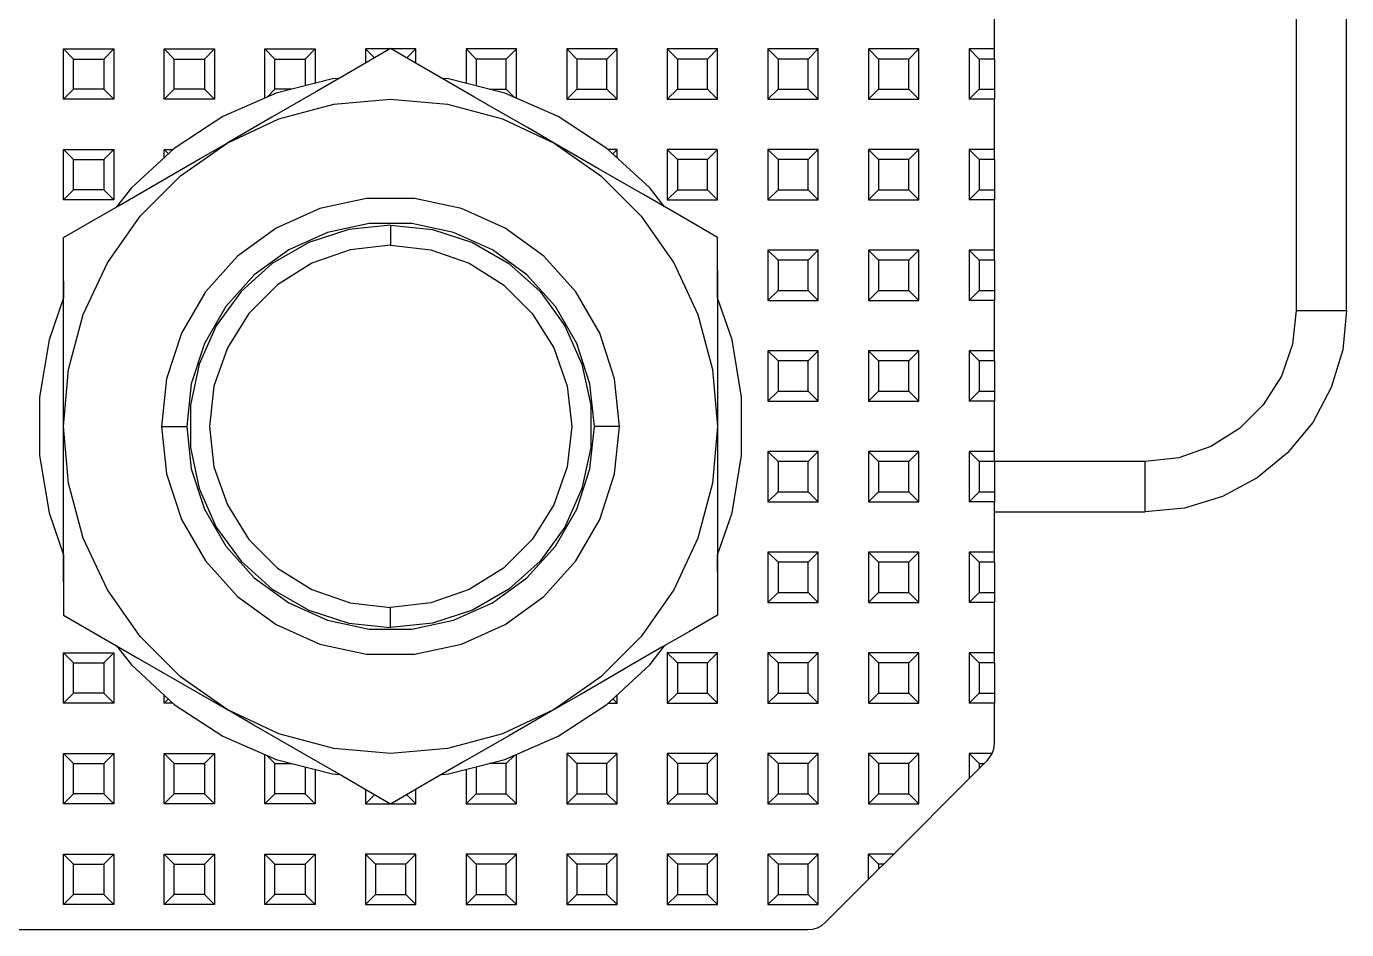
# Model space of a CAD drawing. Header units: millimetres. Extents: x 0 to 125, y 0 to 180.
# Drawn here: x 96.41 to 122.65, y 2.7 to 20.65 of the extents above; entities that cross this region are included whole.
import ezdxf

# ---------------------------------------------------------------- set-up
doc = ezdxf.new("R2010")
doc.units = ezdxf.units.MM

# ---------------------------------------------------------------- blocks, each defined once
blk = doc.blocks.new('CHINT_7200accf6e0c55f6a13e2ec68f27ea84_FACE_0')
at = {"color": 141, "linetype": 'Continuous', "true_color": 0x40d9ff}
for p, q in [((115.65, 20.2), (115.65, 21.2)), ((97.35, 20), (97.15, 20.2)), ((97.15, 20.2), (98.15, 20.2)), ((97.15, 19.2), (97.15, 20.2)), ((97.35, 20), (97.95, 20)), ((97.35, 19.4), (97.35, 20)), ((97.95, 20), (98.15, 20.2)), ((97.95, 20), (97.95, 19.4)), ((98.15, 20.2), (98.15, 19.2)), ((99.35, 20), (99.15, 20.2)), ((99.15, 20.2), (100.15, 20.2)), ((99.15, 19.2), (99.15, 20.2)), ((99.35, 20), (99.95, 20)), ((99.35, 19.4), (99.35, 20)), ((99.95, 20), (100.15, 20.2)), ((99.95, 20), (99.95, 19.4)), ((100.15, 20.2), (100.15, 19.2)), ((101.35, 20), (101.15, 20.2)), ((101.15, 20.2), (102.15, 20.2)), ((101.15, 19.221), (101.15, 20.2)), ((101.35, 20), (101.95, 20)), ((101.35, 19.4), (101.35, 20)), ((101.95, 20), (102.15, 20.2)), ((101.95, 20), (101.95, 19.466)), ((102.15, 20.2), (102.15, 19.516)), ((103.329, 20.021), (103.15, 20.2)), ((103.15, 20.2), (103.15, 19.917)), ((103.64, 20.2), (103.15, 20.2)), ((104.15, 20.2), (103.66, 20.2)), ((103.971, 20.021), (104.15, 20.2)), ((104.15, 19.917), (104.15, 20.2)), ((105.35, 20), (105.15, 20.2)), ((105.15, 20.2), (105.15, 19.516)), ((106.15, 20.2), (105.15, 20.2)), ((105.95, 20), (105.35, 20)), ((105.35, 20), (105.35, 19.466)), ((105.95, 20), (106.15, 20.2)), ((105.95, 19.4), (105.95, 20)), ((106.15, 19.221), (106.15, 20.2)), ((107.35, 20), (107.15, 20.2)), ((107.15, 20.2), (107.15, 19.2)), ((108.15, 20.2), (107.15, 20.2)), ((107.95, 20), (107.35, 20)), ((107.35, 20), (107.35, 19.4)), ((107.95, 20), (108.15, 20.2)), ((107.95, 19.4), (107.95, 20)), ((108.15, 19.2), (108.15, 20.2)), ((109.35, 20), (109.15, 20.2)), ((109.15, 20.2), (109.15, 19.2)), ((110.15, 20.2), (109.15, 20.2)), ((109.95, 20), (109.35, 20)), ((109.35, 20), (109.35, 19.4)), ((109.95, 20), (110.15, 20.2)), ((109.95, 19.4), (109.95, 20)), ((110.15, 19.2), (110.15, 20.2)), ((111.35, 20), (111.15, 20.2)), ((111.15, 20.2), (111.15, 19.2)), ((112.15, 20.2), (111.15, 20.2)), ((111.95, 20), (111.35, 20)), ((111.35, 20), (111.35, 19.4)), ((111.95, 20), (112.15, 20.2)), ((111.95, 19.4), (111.95, 20)), ((112.15, 19.2), (112.15, 20.2)), ((113.35, 20), (113.15, 20.2)), ((113.15, 20.2), (113.15, 19.2)), ((114.15, 20.2), (113.15, 20.2)), ((113.95, 20), (113.35, 20)), ((113.35, 20), (113.35, 19.4)), ((113.95, 20), (114.15, 20.2)), ((113.95, 19.4), (113.95, 20)), ((114.15, 19.2), (114.15, 20.2)), ((115.35, 20), (115.15, 20.2)), ((115.15, 20.2), (115.15, 19.2)), ((115.65, 20.2), (115.15, 20.2)), ((115.65, 20), (115.35, 20)), ((115.35, 20), (115.35, 19.4)), ((115.65, 20), (115.65, 20.2)), ((115.65, 20), (115.65, 19.4)), ((97.35, 19.4), (97.15, 19.2)), ((98.15, 19.2), (97.15, 19.2)), ((97.95, 19.4), (97.35, 19.4)), ((97.95, 19.4), (98.15, 19.2)), ((99.35, 19.4), (99.15, 19.2)), ((100.15, 19.2), (99.15, 19.2)), ((99.95, 19.4), (99.35, 19.4)), ((99.95, 19.4), (100.15, 19.2)), ((101.35, 19.4), (101.188, 19.238)), ((101.69, 19.4), (101.35, 19.4)), ((105.61, 19.4), (105.95, 19.4)), ((105.95, 19.4), (106.112, 19.238)), ((107.35, 19.4), (107.15, 19.2)), ((107.15, 19.2), (108.15, 19.2)), ((107.35, 19.4), (107.95, 19.4)), ((107.95, 19.4), (108.15, 19.2)), ((109.35, 19.4), (109.15, 19.2)), ((109.15, 19.2), (110.15, 19.2)), ((109.35, 19.4), (109.95, 19.4)), ((109.95, 19.4), (110.15, 19.2)), ((111.35, 19.4), (111.15, 19.2)), ((111.15, 19.2), (112.15, 19.2)), ((111.35, 19.4), (111.95, 19.4)), ((111.95, 19.4), (112.15, 19.2)), ((113.35, 19.4), (113.15, 19.2)), ((113.15, 19.2), (114.15, 19.2)), ((113.35, 19.4), (113.95, 19.4)), ((113.95, 19.4), (114.15, 19.2)), ((115.35, 19.4), (115.15, 19.2)), ((115.65, 19.2), (115.15, 19.2)), ((115.35, 19.4), (115.65, 19.4)), ((115.65, 19.4), (115.65, 19.2)), ((115.65, 18.2), (115.65, 19.2)), ((97.35, 18), (97.15, 18.2)), ((97.15, 18.2), (98.15, 18.2)), ((97.15, 17.2), (97.15, 18.2)), ((97.95, 18), (98.15, 18.2)), ((98.15, 18.2), (98.15, 17.2)), ((99.234, 18.116), (99.15, 18.2)), ((99.15, 18.2), (99.324, 18.2)), ((99.15, 18.039), (99.15, 18.2)), ((108.15, 18.2), (107.976, 18.2)), ((108.066, 18.116), (108.15, 18.2)), ((108.15, 18.039), (108.15, 18.2)), ((109.35, 18), (109.15, 18.2)), ((109.15, 18.2), (109.15, 17.2)), ((110.15, 18.2), (109.15, 18.2)), ((109.95, 18), (110.15, 18.2)), ((110.15, 17.2), (110.15, 18.2)), ((111.35, 18), (111.15, 18.2)), ((111.15, 18.2), (111.15, 17.2)), ((112.15, 18.2), (111.15, 18.2)), ((111.95, 18), (112.15, 18.2)), ((112.15, 17.2), (112.15, 18.2)), ((113.35, 18), (113.15, 18.2)), ((113.15, 18.2), (113.15, 17.2)), ((114.15, 18.2), (113.15, 18.2)), ((113.95, 18), (114.15, 18.2)), ((114.15, 17.2), (114.15, 18.2)), ((115.35, 18), (115.15, 18.2)), ((115.15, 18.2), (115.15, 17.2)), ((115.65, 18.2), (115.15, 18.2)), ((115.65, 18), (115.65, 18.2)), ((97.35, 18), (97.95, 18)), ((97.35, 17.4), (97.35, 18)), ((97.95, 18), (97.95, 17.4)), ((109.95, 18), (109.35, 18)), ((109.35, 18), (109.35, 17.4)), ((109.95, 17.4), (109.95, 18)), ((111.95, 18), (111.35, 18)), ((111.35, 18), (111.35, 17.4)), ((111.95, 17.4), (111.95, 18)), ((113.95, 18), (113.35, 18)), ((113.35, 18), (113.35, 17.4)), ((113.95, 17.4), (113.95, 18)), ((115.65, 18), (115.35, 18)), ((115.35, 18), (115.35, 17.4)), ((115.65, 18), (115.65, 17.4)), ((97.35, 17.4), (97.15, 17.2)), ((97.95, 17.4), (97.35, 17.4)), ((97.95, 17.4), (98.15, 17.2)), ((109.35, 17.4), (109.15, 17.2)), ((109.35, 17.4), (109.95, 17.4)), ((109.95, 17.4), (110.15, 17.2)), ((111.35, 17.4), (111.15, 17.2)), ((111.35, 17.4), (111.95, 17.4)), ((111.95, 17.4), (112.15, 17.2)), ((113.35, 17.4), (113.15, 17.2)), ((113.35, 17.4), (113.95, 17.4)), ((113.95, 17.4), (114.15, 17.2)), ((115.35, 17.4), (115.15, 17.2)), ((115.35, 17.4), (115.65, 17.4)), ((115.65, 17.4), (115.65, 17.2)), ((98.15, 17.2), (97.15, 17.2)), ((109.15, 17.2), (110.15, 17.2)), ((111.15, 17.2), (112.15, 17.2)), ((113.15, 17.2), (114.15, 17.2)), ((115.65, 17.2), (115.15, 17.2)), ((115.65, 16.2), (115.65, 17.2)), ((103.65, 16.7), (103.65, 16.3)), ((111.35, 16), (111.15, 16.2)), ((111.15, 16.2), (111.15, 15.2)), ((112.15, 16.2), (111.15, 16.2)), ((111.95, 16), (112.15, 16.2)), ((112.15, 15.2), (112.15, 16.2)), ((113.35, 16), (113.15, 16.2)), ((113.15, 16.2), (113.15, 15.2)), ((114.15, 16.2), (113.15, 16.2)), ((113.95, 16), (114.15, 16.2)), ((114.15, 15.2), (114.15, 16.2)), ((115.35, 16), (115.15, 16.2)), ((115.15, 16.2), (115.15, 15.2)), ((115.65, 16.2), (115.15, 16.2)), ((115.65, 16), (115.65, 16.2)), ((111.95, 16), (111.35, 16)), ((111.35, 16), (111.35, 15.4)), ((111.95, 15.4), (111.95, 16)), ((113.95, 16), (113.35, 16)), ((113.35, 16), (113.35, 15.4)), ((113.95, 15.4), (113.95, 16)), ((115.65, 16), (115.35, 16)), ((115.35, 16), (115.35, 15.4)), ((115.65, 16), (115.65, 15.4)), ((111.35, 15.4), (111.15, 15.2)), ((111.35, 15.4), (111.95, 15.4)), ((111.95, 15.4), (112.15, 15.2)), ((113.35, 15.4), (113.15, 15.2)), ((113.35, 15.4), (113.95, 15.4)), ((113.95, 15.4), (114.15, 15.2)), ((115.35, 15.4), (115.15, 15.2)), ((115.35, 15.4), (115.65, 15.4)), ((115.65, 15.4), (115.65, 15.2)), ((111.15, 15.2), (112.15, 15.2)), ((113.15, 15.2), (114.15, 15.2)), ((115.65, 15.2), (115.15, 15.2)), ((115.65, 14.2), (115.65, 15.2)), ((111.35, 14), (111.15, 14.2)), ((111.15, 14.2), (111.15, 13.2)), ((112.15, 14.2), (111.15, 14.2)), ((111.95, 14), (112.15, 14.2)), ((112.15, 13.2), (112.15, 14.2)), ((113.35, 14), (113.15, 14.2)), ((113.15, 14.2), (113.15, 13.2)), ((114.15, 14.2), (113.15, 14.2)), ((113.95, 14), (114.15, 14.2)), ((114.15, 13.2), (114.15, 14.2)), ((115.35, 14), (115.15, 14.2)), ((115.15, 14.2), (115.15, 13.2)), ((115.65, 14.2), (115.15, 14.2)), ((115.65, 14), (115.65, 14.2)), ((111.95, 14), (111.35, 14)), ((111.35, 14), (111.35, 13.4)), ((111.95, 13.4), (111.95, 14)), ((113.95, 14), (113.35, 14)), ((113.35, 14), (113.35, 13.4)), ((113.95, 13.4), (113.95, 14)), ((115.65, 14), (115.35, 14)), ((115.35, 14), (115.35, 13.4)), ((115.65, 14), (115.65, 13.4)), ((111.35, 13.4), (111.15, 13.2)), ((111.35, 13.4), (111.95, 13.4)), ((111.95, 13.4), (112.15, 13.2)), ((113.35, 13.4), (113.15, 13.2)), ((113.35, 13.4), (113.95, 13.4)), ((113.95, 13.4), (114.15, 13.2)), ((115.35, 13.4), (115.15, 13.2)), ((115.35, 13.4), (115.65, 13.4)), ((115.65, 13.4), (115.65, 13.2)), ((111.15, 13.2), (112.15, 13.2)), ((113.15, 13.2), (114.15, 13.2)), ((115.65, 13.2), (115.15, 13.2)), ((115.65, 12.2), (115.65, 13.2)), ((99.1, 12.7), (99.6, 12.7)), ((108.2, 12.7), (107.7, 12.7)), ((111.35, 12), (111.15, 12.2)), ((111.15, 12.2), (111.15, 11.2)), ((112.15, 12.2), (111.15, 12.2)), ((111.95, 12), (112.15, 12.2)), ((112.15, 11.2), (112.15, 12.2)), ((113.35, 12), (113.15, 12.2)), ((113.15, 12.2), (113.15, 11.2)), ((114.15, 12.2), (113.15, 12.2)), ((113.95, 12), (114.15, 12.2)), ((114.15, 11.2), (114.15, 12.2)), ((115.35, 12), (115.15, 12.2)), ((115.15, 12.2), (115.15, 11.2)), ((115.65, 12.2), (115.15, 12.2)), ((115.65, 12), (115.65, 12.2)), ((111.95, 12), (111.35, 12)), ((111.35, 12), (111.35, 11.4)), ((111.95, 11.4), (111.95, 12)), ((113.95, 12), (113.35, 12)), ((113.35, 12), (113.35, 11.4)), ((113.95, 11.4), (113.95, 12)), ((115.65, 12), (115.35, 12)), ((115.35, 12), (115.35, 11.4)), ((115.65, 12), (115.65, 11.4)), ((111.35, 11.4), (111.15, 11.2)), ((111.35, 11.4), (111.95, 11.4)), ((111.95, 11.4), (112.15, 11.2)), ((113.35, 11.4), (113.15, 11.2)), ((113.35, 11.4), (113.95, 11.4)), ((113.95, 11.4), (114.15, 11.2)), ((115.35, 11.4), (115.15, 11.2)), ((115.35, 11.4), (115.65, 11.4)), ((115.65, 11.4), (115.65, 11.2)), ((111.15, 11.2), (112.15, 11.2)), ((113.15, 11.2), (114.15, 11.2)), ((115.65, 11.2), (115.15, 11.2)), ((115.65, 10.2), (115.65, 11.2)), ((111.35, 10), (111.15, 10.2)), ((111.15, 10.2), (111.15, 9.2)), ((112.15, 10.2), (111.15, 10.2)), ((111.95, 10), (111.35, 10)), ((111.35, 10), (111.35, 9.4)), ((111.95, 10), (112.15, 10.2)), ((111.95, 9.4), (111.95, 10)), ((112.15, 9.2), (112.15, 10.2)), ((113.35, 10), (113.15, 10.2)), ((113.15, 10.2), (113.15, 9.2)), ((114.15, 10.2), (113.15, 10.2)), ((113.95, 10), (113.35, 10)), ((113.35, 10), (113.35, 9.4)), ((113.95, 10), (114.15, 10.2)), ((113.95, 9.4), (113.95, 10)), ((114.15, 9.2), (114.15, 10.2)), ((115.35, 10), (115.15, 10.2)), ((115.15, 10.2), (115.15, 9.2)), ((115.65, 10.2), (115.15, 10.2)), ((115.65, 10), (115.35, 10)), ((115.35, 10), (115.35, 9.4)), ((115.65, 10), (115.65, 10.2)), ((115.65, 10), (115.65, 9.4)), ((111.35, 9.4), (111.15, 9.2)), ((111.15, 9.2), (112.15, 9.2)), ((111.35, 9.4), (111.95, 9.4)), ((111.95, 9.4), (112.15, 9.2)), ((113.35, 9.4), (113.15, 9.2)), ((113.15, 9.2), (114.15, 9.2)), ((113.35, 9.4), (113.95, 9.4)), ((113.95, 9.4), (114.15, 9.2)), ((115.35, 9.4), (115.15, 9.2)), ((115.65, 9.2), (115.15, 9.2)), ((115.35, 9.4), (115.65, 9.4)), ((115.65, 9.4), (115.65, 9.2)), ((115.65, 8.2), (115.65, 9.2)), ((103.65, 8.7), (103.65, 9.1)), ((97.35, 8), (97.15, 8.2)), ((97.15, 8.2), (98.15, 8.2)), ((97.15, 7.2), (97.15, 8.2)), ((97.95, 8), (98.15, 8.2)), ((98.15, 8.2), (98.15, 7.2)), ((109.35, 8), (109.15, 8.2)), ((109.15, 8.2), (109.15, 7.2)), ((110.15, 8.2), (109.15, 8.2)), ((109.95, 8), (110.15, 8.2)), ((110.15, 7.2), (110.15, 8.2)), ((111.35, 8), (111.15, 8.2)), ((111.15, 8.2), (111.15, 7.2)), ((112.15, 8.2), (111.15, 8.2)), ((111.95, 8), (112.15, 8.2)), ((112.15, 7.2), (112.15, 8.2)), ((113.35, 8), (113.15, 8.2)), ((113.15, 8.2), (113.15, 7.2)), ((114.15, 8.2), (113.15, 8.2)), ((113.95, 8), (114.15, 8.2)), ((114.15, 7.2), (114.15, 8.2)), ((115.35, 8), (115.15, 8.2)), ((115.15, 8.2), (115.15, 7.2)), ((115.65, 8.2), (115.15, 8.2)), ((115.65, 8), (115.65, 8.2)), ((97.35, 8), (97.95, 8)), ((97.35, 7.4), (97.35, 8)), ((97.95, 8), (97.95, 7.4)), ((109.95, 8), (109.35, 8)), ((109.35, 8), (109.35, 7.4)), ((109.95, 7.4), (109.95, 8)), ((111.95, 8), (111.35, 8)), ((111.35, 8), (111.35, 7.4)), ((111.95, 7.4), (111.95, 8)), ((113.95, 8), (113.35, 8)), ((113.35, 8), (113.35, 7.4)), ((113.95, 7.4), (113.95, 8)), ((115.65, 8), (115.35, 8)), ((115.35, 8), (115.35, 7.4)), ((115.65, 8), (115.65, 7.4)), ((97.35, 7.4), (97.15, 7.2)), ((97.95, 7.4), (97.35, 7.4)), ((97.95, 7.4), (98.15, 7.2)), ((99.15, 7.2), (99.15, 7.361)), ((108.15, 7.2), (108.15, 7.361)), ((109.35, 7.4), (109.15, 7.2)), ((109.35, 7.4), (109.95, 7.4)), ((109.95, 7.4), (110.15, 7.2)), ((111.35, 7.4), (111.15, 7.2)), ((111.35, 7.4), (111.95, 7.4)), ((111.95, 7.4), (112.15, 7.2)), ((113.35, 7.4), (113.15, 7.2)), ((113.35, 7.4), (113.95, 7.4)), ((113.95, 7.4), (114.15, 7.2)), ((115.35, 7.4), (115.15, 7.2)), ((115.35, 7.4), (115.65, 7.4)), ((98.15, 7.2), (97.15, 7.2)), ((99.234, 7.284), (99.15, 7.2)), ((99.324, 7.2), (99.15, 7.2)), ((107.976, 7.2), (108.15, 7.2)), ((108.066, 7.284), (108.15, 7.2)), ((109.15, 7.2), (110.15, 7.2)), ((111.15, 7.2), (112.15, 7.2)), ((113.15, 7.2), (114.15, 7.2)), ((97.35, 6), (97.15, 6.2)), ((97.15, 6.2), (98.15, 6.2)), ((97.15, 5.2), (97.15, 6.2)), ((97.95, 6), (98.15, 6.2)), ((98.15, 6.2), (98.15, 5.2)), ((99.35, 6), (99.15, 6.2)), ((99.15, 6.2), (100.15, 6.2)), ((99.15, 5.2), (99.15, 6.2)), ((99.95, 6), (100.15, 6.2)), ((100.15, 6.2), (100.15, 5.2)), ((101.15, 5.2), (101.15, 6.179)), ((101.35, 6), (101.188, 6.162)), ((105.95, 6), (106.112, 6.162)), ((106.15, 5.2), (106.15, 6.179)), ((107.35, 6), (107.15, 6.2)), ((107.15, 6.2), (107.15, 5.2)), ((108.15, 6.2), (107.15, 6.2)), ((107.95, 6), (108.15, 6.2)), ((108.15, 5.2), (108.15, 6.2)), ((109.35, 6), (109.15, 6.2)), ((109.15, 6.2), (109.15, 5.2)), ((110.15, 6.2), (109.15, 6.2)), ((109.95, 6), (110.15, 6.2)), ((110.15, 5.2), (110.15, 6.2)), ((111.35, 6), (111.15, 6.2)), ((111.15, 6.2), (111.15, 5.2)), ((112.15, 6.2), (111.15, 6.2)), ((111.95, 6), (112.15, 6.2)), ((112.15, 5.2), (112.15, 6.2)), ((113.35, 6), (113.15, 6.2)), ((113.15, 6.2), (113.15, 5.2)), ((114.15, 6.2), (113.15, 6.2)), ((113.95, 6), (114.15, 6.2)), ((114.15, 5.2), (114.15, 6.2)), ((115.35, 6), (115.15, 6.2)), ((115.15, 6.2), (115.15, 5.7)), ((115.605, 6.2), (115.15, 6.2)), ((97.35, 6), (97.95, 6)), ((97.35, 5.4), (97.35, 6)), ((97.95, 6), (97.95, 5.4)), ((99.35, 6), (99.95, 6)), ((99.35, 5.4), (99.35, 6)), ((99.95, 6), (99.95, 5.4)), ((101.35, 6), (101.69, 6)), ((101.35, 5.4), (101.35, 6)), ((101.95, 5.934), (101.95, 5.4)), ((102.15, 5.884), (102.15, 5.2)), ((105.15, 5.884), (105.15, 5.2)), ((105.35, 5.934), (105.35, 5.4)), ((105.95, 6), (105.61, 6)), ((105.95, 5.4), (105.95, 6)), ((107.95, 6), (107.35, 6)), ((107.35, 6), (107.35, 5.4)), ((107.95, 5.4), (107.95, 6)), ((109.95, 6), (109.35, 6)), ((109.35, 6), (109.35, 5.4)), ((109.95, 5.4), (109.95, 6)), ((111.95, 6), (111.35, 6)), ((111.35, 6), (111.35, 5.4)), ((111.95, 5.4), (111.95, 6)), ((113.95, 6), (113.35, 6)), ((113.35, 6), (113.35, 5.4)), ((113.95, 5.4), (113.95, 6)), ((115.35, 5.9), (115.15, 5.7)), ((115.35, 6), (115.35, 5.9)), ((113.65, 4.2), (115.15, 5.7)), ((97.35, 5.4), (97.15, 5.2)), ((97.95, 5.4), (97.35, 5.4)), ((97.95, 5.4), (98.15, 5.2)), ((99.35, 5.4), (99.15, 5.2)), ((99.95, 5.4), (99.35, 5.4)), ((99.95, 5.4), (100.15, 5.2)), ((101.35, 5.4), (101.15, 5.2)), ((101.95, 5.4), (101.35, 5.4)), ((101.95, 5.4), (102.15, 5.2)), ((103.15, 5.483), (103.15, 5.2)), ((103.329, 5.379), (103.15, 5.2)), ((103.971, 5.379), (104.15, 5.2)), ((104.15, 5.2), (104.15, 5.483)), ((105.35, 5.4), (105.15, 5.2)), ((105.35, 5.4), (105.95, 5.4)), ((105.95, 5.4), (106.15, 5.2)), ((107.35, 5.4), (107.15, 5.2)), ((107.35, 5.4), (107.95, 5.4)), ((107.95, 5.4), (108.15, 5.2)), ((109.35, 5.4), (109.15, 5.2)), ((109.35, 5.4), (109.95, 5.4)), ((109.95, 5.4), (110.15, 5.2)), ((111.35, 5.4), (111.15, 5.2)), ((111.35, 5.4), (111.95, 5.4)), ((111.95, 5.4), (112.15, 5.2)), ((113.35, 5.4), (113.15, 5.2)), ((113.35, 5.4), (113.95, 5.4)), ((113.95, 5.4), (114.15, 5.2)), ((98.15, 5.2), (97.15, 5.2)), ((100.15, 5.2), (99.15, 5.2)), ((102.15, 5.2), (101.15, 5.2)), ((103.15, 5.2), (103.64, 5.2)), ((103.66, 5.2), (104.15, 5.2)), ((105.15, 5.2), (106.15, 5.2)), ((107.15, 5.2), (108.15, 5.2)), ((109.15, 5.2), (110.15, 5.2)), ((111.15, 5.2), (112.15, 5.2)), ((113.15, 5.2), (114.15, 5.2)), ((97.35, 4), (97.15, 4.2)), ((97.15, 4.2), (98.15, 4.2)), ((97.15, 3.2), (97.15, 4.2)), ((97.95, 4), (98.15, 4.2)), ((98.15, 4.2), (98.15, 3.2)), ((99.35, 4), (99.15, 4.2)), ((99.15, 4.2), (100.15, 4.2)), ((99.15, 3.2), (99.15, 4.2)), ((99.95, 4), (100.15, 4.2)), ((100.15, 4.2), (100.15, 3.2)), ((101.35, 4), (101.15, 4.2)), ((101.15, 4.2), (102.15, 4.2)), ((101.15, 3.2), (101.15, 4.2)), ((101.95, 4), (102.15, 4.2)), ((102.15, 4.2), (102.15, 3.2)), ((103.35, 4), (103.15, 4.2)), ((103.15, 4.2), (103.15, 3.2)), ((104.15, 4.2), (103.15, 4.2)), ((103.95, 4), (104.15, 4.2)), ((104.15, 3.2), (104.15, 4.2)), ((105.35, 4), (105.15, 4.2)), ((105.15, 4.2), (105.15, 3.2)), ((106.15, 4.2), (105.15, 4.2)), ((105.95, 4), (106.15, 4.2)), ((106.15, 3.2), (106.15, 4.2)), ((107.35, 4), (107.15, 4.2)), ((107.15, 4.2), (107.15, 3.2)), ((108.15, 4.2), (107.15, 4.2)), ((107.95, 4), (108.15, 4.2)), ((108.15, 3.2), (108.15, 4.2)), ((109.35, 4), (109.15, 4.2)), ((109.15, 4.2), (109.15, 3.2)), ((110.15, 4.2), (109.15, 4.2)), ((109.95, 4), (110.15, 4.2)), ((110.15, 3.2), (110.15, 4.2)), ((111.35, 4), (111.15, 4.2)), ((111.15, 4.2), (111.15, 3.2)), ((112.15, 4.2), (111.15, 4.2)), ((111.95, 4), (112.15, 4.2)), ((112.15, 3.2), (112.15, 4.2)), ((113.35, 4), (113.15, 4.2)), ((113.65, 4.2), (113.15, 4.2)), ((113.45, 4), (113.65, 4.2)), ((97.35, 4), (97.95, 4)), ((97.35, 3.4), (97.35, 4)), ((97.95, 4), (97.95, 3.4)), ((99.35, 4), (99.95, 4)), ((99.35, 3.4), (99.35, 4)), ((99.95, 4), (99.95, 3.4)), ((101.35, 4), (101.95, 4)), ((101.35, 3.4), (101.35, 4)), ((101.95, 4), (101.95, 3.4)), ((103.95, 4), (103.35, 4)), ((103.35, 4), (103.35, 3.4)), ((103.95, 3.4), (103.95, 4)), ((105.95, 4), (105.35, 4)), ((105.35, 4), (105.35, 3.4)), ((105.95, 3.4), (105.95, 4)), ((107.95, 4), (107.35, 4)), ((107.35, 4), (107.35, 3.4)), ((107.95, 3.4), (107.95, 4)), ((109.95, 4), (109.35, 4)), ((109.35, 4), (109.35, 3.4)), ((109.95, 3.4), (109.95, 4)), ((111.95, 4), (111.35, 4)), ((111.35, 4), (111.35, 3.4)), ((111.95, 3.4), (111.95, 4)), ((113.45, 4), (113.35, 4)), ((113.35, 4), (113.35, 3.9)), ((113.35, 3.9), (113.45, 4)), ((97.35, 3.4), (97.15, 3.2)), ((98.15, 3.2), (97.15, 3.2)), ((97.95, 3.4), (97.35, 3.4)), ((97.95, 3.4), (98.15, 3.2)), ((99.35, 3.4), (99.15, 3.2)), ((100.15, 3.2), (99.15, 3.2)), ((99.95, 3.4), (99.35, 3.4)), ((99.95, 3.4), (100.15, 3.2)), ((101.35, 3.4), (101.15, 3.2)), ((102.15, 3.2), (101.15, 3.2)), ((101.95, 3.4), (101.35, 3.4)), ((101.95, 3.4), (102.15, 3.2)), ((103.35, 3.4), (103.15, 3.2)), ((103.15, 3.2), (104.15, 3.2)), ((103.35, 3.4), (103.95, 3.4)), ((103.95, 3.4), (104.15, 3.2)), ((105.35, 3.4), (105.15, 3.2)), ((105.15, 3.2), (106.15, 3.2)), ((105.35, 3.4), (105.95, 3.4)), ((105.95, 3.4), (106.15, 3.2)), ((107.35, 3.4), (107.15, 3.2)), ((107.15, 3.2), (108.15, 3.2)), ((107.35, 3.4), (107.95, 3.4)), ((107.95, 3.4), (108.15, 3.2)), ((109.35, 3.4), (109.15, 3.2)), ((109.15, 3.2), (110.15, 3.2)), ((109.35, 3.4), (109.95, 3.4)), ((109.95, 3.4), (110.15, 3.2)), ((111.35, 3.4), (111.15, 3.2)), ((111.15, 3.2), (112.15, 3.2)), ((111.35, 3.4), (111.95, 3.4)), ((111.95, 3.4), (112.15, 3.2))]:
    blk.add_line(p, q, dxfattribs=at)
for points in [[(121.65, 36.064), (121.65, 15), (122.65, 15), (122.65, 38.3)], [(106.9, 18.329), (106.369, 18.636), (105.837, 18.943), (105.305, 19.25), (104.768, 19.56), (104.219, 19.877), (103.65, 20.206), (102.901, 19.773), (102.179, 19.356), (101.289, 18.842), (100.4, 18.329)], [(102.628, 19.615), (102.498, 19.605), (101.377, 19.321), (100.318, 18.856), (99.351, 18.224), (98.5, 17.441), (98.205, 17.062)], [(109.095, 17.062), (108.8, 17.441), (107.949, 18.224), (106.982, 18.856), (105.923, 19.321), (104.802, 19.605), (104.672, 19.615)], [(100.4, 18.329), (101.427, 18.808), (102.521, 19.101), (103.65, 19.2), (104.779, 19.101), (105.873, 18.808), (106.9, 18.329)], [(97.15, 15.582), (97.15, 16.453), (97.711, 16.777), (98.256, 17.091), (98.793, 17.401), (99.328, 17.71), (99.864, 18.02), (100.4, 18.329)], [(97.15, 12.7), (97.249, 13.829), (97.542, 14.923), (98.021, 15.95), (98.671, 16.878), (99.472, 17.679), (100.4, 18.329)], [(110.15, 15.796), (110.15, 16.453), (109.396, 16.888), (108.674, 17.305), (107.785, 17.818), (106.9, 18.329)], [(106.9, 18.329), (107.828, 17.679), (108.629, 16.878), (109.279, 15.95), (109.758, 14.923), (110.051, 13.829), (110.15, 12.7)], [(108.2, 12.7), (108.101, 13.646), (107.807, 14.551), (107.331, 15.374), (106.695, 16.081), (105.925, 16.64), (105.056, 17.027), (104.126, 17.225), (103.174, 17.225), (102.244, 17.027), (101.375, 16.64), (100.605, 16.081), (99.969, 15.374), (99.493, 14.551), (99.199, 13.646), (99.1, 12.7)], [(107.7, 12.7), (107.611, 13.542), (107.35, 14.347), (106.927, 15.081), (106.36, 15.71), (105.675, 16.207), (104.902, 16.552), (104.073, 16.728), (103.227, 16.728), (102.398, 16.552), (101.625, 16.207), (100.94, 15.71), (100.373, 15.081), (99.95, 14.347), (99.689, 13.542), (99.6, 12.7)], [(103.65, 16.7), (102.818, 16.613), (102.023, 16.354), (101.299, 15.936), (100.677, 15.377), (100.186, 14.7), (99.846, 13.936), (99.672, 13.118), (99.672, 12.282), (99.846, 11.464), (100.186, 10.7), (100.677, 10.023), (101.299, 9.464), (102.023, 9.046), (102.818, 8.787), (103.65, 8.7)], [(103.65, 16.7), (104.482, 16.613), (105.277, 16.354), (106.001, 15.936), (106.623, 15.377), (107.114, 14.7), (107.454, 13.936), (107.628, 13.118), (107.628, 12.282), (107.454, 11.464), (107.114, 10.7), (106.623, 10.023), (106.001, 9.464), (105.277, 9.046), (104.482, 8.787), (103.65, 8.7)], [(103.65, 16.3), (102.849, 16.21), (102.088, 15.943), (101.405, 15.515), (100.835, 14.945), (100.407, 14.262), (100.14, 13.501), (100.05, 12.7), (100.14, 11.899), (100.407, 11.138), (100.835, 10.455), (101.405, 9.885), (102.088, 9.457), (102.849, 9.19), (103.65, 9.1)], [(103.65, 16.3), (104.451, 16.21), (105.212, 15.943), (105.895, 15.515), (106.465, 14.945), (106.893, 14.262), (107.16, 13.501), (107.25, 12.7), (107.16, 11.899), (106.893, 11.138), (106.465, 10.455), (105.895, 9.885), (105.212, 9.457), (104.451, 9.19), (103.65, 9.1)], [(110.15, 9.818), (110.15, 10.149), (110.436, 10.982), (110.626, 12.122), (110.626, 13.278), (110.436, 14.418), (110.15, 15.251), (110.15, 15.796)], [(110.15, 15.796), (110.15, 15.162), (110.15, 14.542), (110.15, 13.927), (110.15, 13.313), (110.15, 12.7)], [(97.15, 15.582), (97.15, 15.251), (96.864, 14.418), (96.674, 13.278), (96.674, 12.122), (96.864, 10.982), (97.15, 10.149), (97.15, 9.604)], [(97.15, 12.7), (97.15, 13.722), (97.15, 14.748), (97.15, 15.582)], [(122.65, 15), (122.573, 14.22), (122.346, 13.469), (121.976, 12.778), (121.478, 12.172), (120.872, 11.674), (120.181, 11.304), (119.43, 11.077), (118.65, 11)], [(121.65, 15), (121.575, 14.332), (121.353, 13.698), (120.995, 13.13), (120.52, 12.655), (119.952, 12.297), (119.318, 12.075), (118.65, 12)], [(97.15, 9.604), (97.15, 10.238), (97.15, 10.858), (97.15, 11.473), (97.15, 12.087), (97.15, 12.7)], [(100.4, 7.071), (99.472, 7.721), (98.671, 8.522), (98.021, 9.45), (97.542, 10.477), (97.249, 11.571), (97.15, 12.7)], [(99.1, 12.7), (99.199, 11.754), (99.493, 10.849), (99.969, 10.026), (100.605, 9.319), (101.375, 8.76), (102.244, 8.373), (103.174, 8.175), (104.126, 8.175), (105.056, 8.373), (105.925, 8.76), (106.695, 9.319), (107.331, 10.026), (107.807, 10.849), (108.101, 11.754), (108.2, 12.7)], [(99.6, 12.7), (99.689, 11.858), (99.95, 11.053), (100.373, 10.319), (100.94, 9.69), (101.625, 9.193), (102.398, 8.848), (103.227, 8.672), (104.073, 8.672), (104.902, 8.848), (105.675, 9.193), (106.36, 9.69), (106.927, 10.319), (107.35, 11.053), (107.611, 11.858), (107.7, 12.7)], [(110.15, 12.7), (110.051, 11.571), (109.758, 10.477), (109.279, 9.45), (108.629, 8.522), (107.828, 7.721), (106.9, 7.071)], [(110.15, 12.7), (110.15, 11.678), (110.15, 10.652), (110.15, 9.818)], [(115.65, 11), (118.65, 11), (118.65, 12), (115.65, 12)], [(110.15, 9.818), (110.15, 8.947), (109.589, 8.623), (109.044, 8.309), (108.507, 7.999), (107.972, 7.69), (107.436, 7.38), (106.9, 7.071)], [(97.15, 9.604), (97.15, 8.947), (97.904, 8.512), (98.626, 8.095), (99.515, 7.582), (100.4, 7.071)], [(98.205, 8.338), (98.5, 7.959), (99.351, 7.176), (100.318, 6.544), (101.377, 6.079), (102.498, 5.795), (102.628, 5.785)], [(104.672, 5.785), (104.802, 5.795), (105.923, 6.079), (106.982, 6.544), (107.949, 7.176), (108.8, 7.959), (109.095, 8.338)], [(115.65, 7.4), (115.65, 7.2), (115.15, 7.2)], [(115.605, 6.2), (115.63, 6.267), (115.645, 6.336), (115.65, 6.407), (115.65, 7.2)], [(106.9, 7.071), (106.011, 6.558), (105.121, 6.044), (104.399, 5.627), (103.65, 5.194), (103.081, 5.523), (102.532, 5.84), (101.995, 6.15), (101.463, 6.457), (100.931, 6.764), (100.4, 7.071)], [(106.9, 7.071), (105.873, 6.592), (104.779, 6.299), (103.65, 6.2), (102.521, 6.299), (101.427, 6.592), (100.4, 7.071)], [(115.45, 6), (115.504, 6.054), (115.605, 6.2)], [(115.35, 6), (115.45, 6), (115.35, 5.9)], [(113.35, 3.9), (113.15, 3.7), (113.15, 4.2)], [(94.15, 3.7), (95.004, 2.846), (95.079, 2.784), (95.166, 2.738), (95.26, 2.71), (95.357, 2.7), (111.943, 2.7), (112.04, 2.71), (112.134, 2.738), (112.221, 2.784), (112.296, 2.846), (113.15, 3.7)]]:
    blk.add_lwpolyline(points, dxfattribs=at)
blk = doc.blocks.new('CHINT_7200accf6e0c55f6a13e2ec68f27ea84')
at = {"color": 141, "true_color": 0x40d9ff}
blk.add_blockref('CHINT_7200accf6e0c55f6a13e2ec68f27ea84_FACE_0', (0, 0), dxfattribs=at)

msp = doc.modelspace()

# ---------------------------------------------------------------- block references
at = {"color": 141, "true_color": 0x40d9ff}
msp.add_blockref('CHINT_7200accf6e0c55f6a13e2ec68f27ea84', (0, 0), dxfattribs=at)

doc.saveas('drawing.dxf')
